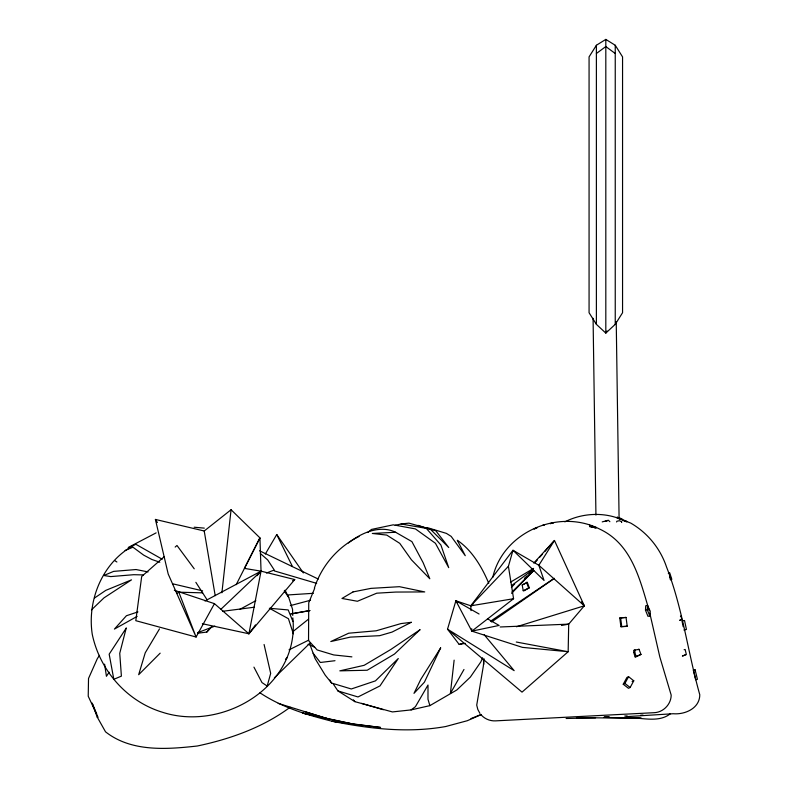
<?xml version="1.0" encoding="UTF-8"?>
<svg xmlns="http://www.w3.org/2000/svg" width="788" height="788" viewBox="0 0 788 788"><rect width="100%" height="100%" fill="white"/><g stroke="black" fill="none" stroke-linecap="round" stroke-linejoin="round"><path stroke-width="1.18" d="M290.132 707.25C262.926 727.423 230.224 739.085 197.305 746C166.603 749.437 131.271 752.126 105.523 731.816L97.259 717.129M645.48 610.217L645.707 605.805L647.519 605.401L650.258 611.242L649.785 615.93L647.963 616.334L645.48 610.217L647.293 609.813L647.519 605.401M483.99 658.689L483.359 666.008L476.72 705.112L477.814 709.456L479.941 713.396M454.134 660.147L450.391 693.46L463.984 669.465M221.901 592.783L231.071 509.738L259.932 537.869L261.045 571.162L248.919 633.779L202.368 623.732M602.219 521.892L608.346 520.228L609.873 521.705M633.71 652.434L634.054 650.248L635.098 649.992L634.754 652.178L636.182 656.65L635.138 656.906L633.71 652.434L634.754 652.178M292.821 617.881C299.982 685.846 223.112 731.845 162.643 712.313C127.006 701.576 99.899 670.627 92.275 634.419C86.818 599.274 103.366 560.485 135.822 544.262L162.2 559.214M616.63 522.001L616.817 521.262L619.417 520.701L621.771 521.794L621.584 522.533M465.216 643.343L459.197 644.456L447.535 629.169L455.878 600.791L471.835 631.139L513.579 598.713L508.408 566.306L512.998 550.27L538.834 565.282L584.322 605.805L568.7 624.135L561.48 625.475M591.847 526.601L596.181 527.477L595.935 528.216L593.325 527.251L593.571 526.512M594.447 527.596L596.181 527.477M589.532 525.842L589.7 525.35L592.172 526.177L592.202 527.428L589.739 526.591L589.532 525.842L592.005 526.67L592.202 527.428M589.739 526.591L589.7 525.35M492.746 577.476C502.921 532.008 558.741 508.122 599.599 529.043C632.035 544.203 639.895 579.673 649.243 610.749M314.363 588.193C321.524 565.833 337.885 546.764 359.023 536.49M482.601 657.813L480.847 661.881L470.367 677.079L456.843 689.963L429.874 705.634L411.08 709.909L392.414 711.928L354.925 701.665L337.924 690.918L333.255 683.964M314.658 588.37L308.738 602.81L308.532 640.565L317.16 649.942L333.748 654.946L351.901 656.867M236.193 584.676L259.932 537.869L244.418 568.384L261.045 571.162L294.742 579.554L248.919 633.779L214.454 603.657L174.325 590.281M623.239 684.24L626.913 677.473L628.578 676.675L633.769 680.812L630.134 687.51L628.469 688.308L623.239 684.24L624.904 683.442L628.578 676.675M214.454 603.657L196.094 637.019L135.802 620.688L141.692 576.481L164.308 556.604M606.987 330.97L605.814 333.097L596.388 324.341L589.069 312.728L589.069 56.884L596.388 45.261L605.814 39.4L615.241 45.261L622.559 56.884L622.559 312.728L615.241 324.341L605.814 333.097L605.814 39.4M265.32 554.053L276.746 534.53L303.37 572.935M159.491 628.913L145.238 652.809L138.668 674.705L160.161 653.163M109.118 672.194L106.429 676.291L104.597 664.136M99.524 655.36L97.338 658.63L88.522 678.458L88.226 696.237L98.037 717.287M248.919 633.779L255.489 624.904M534.983 562.642L537.426 559.874M539.859 557.106L542.292 554.328M544.735 551.561L554.476 540.479L584.322 605.805L516.495 626.755M197.63 633.256L206.83 632.065L211.686 626.608M256.996 575.713L261.045 571.162L204.978 600.948M206.83 632.065L211.42 626.952M511.392 587.493L514.712 583.878M533.762 563.085L554.476 540.479L538.834 565.282L544.055 580.47L512.998 550.27L470.8 605.805L470.997 610.631M508.408 566.306L470.8 605.805L455.878 600.791L457.454 602.682M511.579 593.354L533.722 570.542M512.003 591.965L533.643 570.443M274.391 677.779L310.492 642.644M91.477 609.873L103.996 597.856L131.498 579.86L105.819 590.35L94.521 598.013M221.083 609.104L261.045 571.162M285.483 659.201L287.265 657.556M524.434 578.333L527.133 575.89M528.935 574.255L533.437 570.177M175.172 547.059L176.975 545.473L194.232 568.808M670.322 713.77C656.68 724.527 636.95 715.396 621.397 718.39M367.809 532.491L371.483 529.428L393.232 524.828L415.394 528.896L435.429 543.287L448.717 567.655L440.906 545.03L426.318 528.374L401.082 523.981L395.192 525.33M293.205 631.365L308.512 619.141M176.778 593.541L178.827 592.182L196.094 637.019L168.199 574.019L155.403 519.43L204.22 530.994L231.071 509.738M511.451 585.681L532.964 569.655M411.08 709.909L415.424 706.688L428.002 685.038L427.983 699.232L429.874 705.634M596.388 53.495L605.814 46.561L615.241 53.495M491.554 621.998L554.25 578.481M490.461 621.259L554.24 578.313M522.208 584.991L527.32 582.362L529.309 587.818L524.02 590.793L523.212 590.695L522.208 584.991L527.32 582.362M472.889 604.554L470.8 605.805L513.579 598.713M510.575 582.115L533.604 568.394M523.212 590.695L529.309 587.818M128.257 547.453L156.132 532.865M534.422 528.669L536.963 527.881L534.126 529.083M239.631 609.488L255.844 600.683M292.584 580.726L294.742 579.554M137.171 616.383L114.408 629.09L126.415 615.743L137.959 611.892M289.019 649.834L308.758 640.112M632.114 681.61L633.769 680.812M635.138 656.906L640.989 654.434L639.038 649.322L634.054 650.248M636.182 656.65L640.989 654.434M564.848 521.863C581.692 513.244 602.781 511.875 620.353 519.056M542.873 525.182L544.301 524.936L543.405 525.133M481.438 714.529L467.274 720.725L445.693 726.526C407.938 733.293 369.257 728.801 331.984 721.227C306.896 714.923 281.69 707.299 259.971 692.819M681.256 619.644L679.67 620.323L681.807 619.516L680.999 616.058L680.438 616.186M685.324 654.818L682.388 656.069L686.358 654.582L685.156 649.489L684.112 649.726M125.075 550.507L132.936 547.197L143.672 555.126L151.877 559.49L159.816 562.248M470.948 718.607L481.163 714.44M266.393 573.034L274.283 570.019L267.693 559.913L260.365 553.511M197.63 632.675L214.878 626.135M668.313 573.319L669.692 572.807L671.829 579.318L670.44 579.83L669.623 576.708M619.762 617.979L626.046 617.437L627.199 626.155L626.361 626.421L620.914 626.696L619.762 617.979L626.046 617.437M620.914 626.696L627.199 626.155M459.197 644.456L462.704 643.372M290.348 605.637L310.531 600.239M638.004 649.578L639.038 649.322M682.388 620.767L684.536 620.52L686.437 629.445L683.915 630.036M471.736 628.725L471.835 631.139L499.099 625.436L487.506 618.816M605.253 521.311L607.272 520.917M290.565 614.029L309.842 610.601M291.737 613.734L309.832 610.562M222.512 611.301L254.238 607.233M335.008 660.708L320.332 662.481L313.122 653.222M401.082 523.981L408.942 523.134L435.784 530.738L448.746 547.522L430.622 529.447L417.995 525.34M553.471 523.025L550.054 523.646L552.654 522.897M287.778 594.96L313.338 593.305M395.606 532.255L372.31 533.466L386.741 535.082L399.752 543.346L411.444 559.825L429.805 578.756L423.156 562.711L411.897 541.602L395.606 532.255A73.491 44.67 -59.9 0 0 348.385 543.001M624.736 716.056L627.179 715.918M640.605 715.218L643.047 715.08M626.233 716.666L673.169 713.731C685.018 714.775 699.813 708.313 699.774 694.72C687.816 652.356 682.644 608.149 666.53 566.996C660.314 548.478 647.608 532.855 630.695 523.074L623.791 520.356M500.163 626.982L568.7 624.135L568.158 651.725L522.02 692.13L447.535 629.169L514.16 670.647L484.226 634.773M604.396 716.853L609.163 716.676M576.481 717.592L581.357 717.474M566.129 718.498L595.541 717.819M576.461 717.651L641.324 718.242L603.785 717.385M143.357 574.925L133.753 574.698L110.763 576.589L103.839 575.506L113.63 571.379L136.009 569.537L148.075 571.911M178.827 592.182L202.664 592.852M269.358 608.267L288.211 609.932L292.949 621.565M194.153 527.221L204.309 528.127M516.288 642.023L568.158 651.725L522.434 647.372L471.835 631.139M172.759 583.819L202.634 590.862M361.554 703.369L383.362 709.722M274.244 570.886L316.668 583.366M427.047 527.556L446.432 533.397L451.16 536.382L465.265 555.698L457.296 540.263C472.022 550.221 481.961 567.084 488.747 583.268M314.727 647.303L310.147 645.037L315.052 658.522L325.208 675.158L331.571 683.038L351.29 688.978L375.443 680.871L398.285 658.522L380.003 685.895L357.998 696.956L337.924 690.918M304.542 711.564L327.906 718.804L353.851 724.221L380.594 727.452L331.984 721.227L353.851 724.221L302.858 713.179L327.906 718.804L278.194 703.379M308.069 644.308L310.383 645.027M589.907 526.098L592.369 526.936M591.955 526.285L594.566 527.251M621.466 519.292L626.874 521.41L626.716 521.912L622.382 520.218M259.548 550.792L318.283 579.062M270.422 608.838L288.447 618.718L293.343 633.828M455.878 600.791L479.074 614.01M114.615 560.544L116.9 561.992M624.904 683.442L630.134 687.51M481.36 715.14C484.925 718.991 490.205 721.138 495.445 720.872L654.168 712.687C663.299 712.382 671.179 704.216 671.179 695.085L659.812 656.906L649.785 613.113M353.349 699.813L354.925 701.665M284.241 590.961L288.733 597.452L292.545 609.291L292.742 615.428M581.652 601.815L584.322 605.805M155.403 519.43L157.393 522.523M195.857 582.332L207.126 599.865M329.748 680.044L331.571 683.038M253.943 667.131L261.971 682.566L267.191 686.062L270.678 673.356L264.088 644.486M285.049 590.222L288.733 597.452M276.746 534.53L292.456 566.533M96.717 714.017L92.137 703.063L97.259 717.307M647.293 609.813L649.785 615.93M526.512 582.253L528.502 587.72M682.014 621.121L683.196 626.696M204.22 530.994L215.203 595.669M620.599 617.713L621.742 626.43M483.369 659.507L483.862 664.254M616.236 321.74L619.092 518.543M593.078 318.283L595.935 515.086M615.241 45.261L615.241 324.341M596.388 45.261L596.388 324.341M126.208 628.125L119.746 653.321L121.391 676.124L113.827 679.315L109.168 654.188L126.208 628.125M617.211 517.214L617.004 517.795C624.165 521.449 624.864 519.243 617.211 517.214M440.64 647.923L424.397 682.201L413.986 693.351L420.792 679.364L440.64 647.923M419.955 629.789L394.502 654.04L367.198 670.233L339.805 670.854L364.135 665.318L390.72 649.548L419.955 629.789M352.994 591.926L341.982 598.456L357.417 601.264L376.743 593.187L395.763 592.064L424.742 591.926L399.467 586.686L370.951 588.37L352.994 591.926M411.297 622.313L392.06 632.075L379.668 635.68L350.325 637.108L330.802 641.55L348.69 633.207L376.181 630.794L400.974 623.584L411.297 622.313M695.085 669.77L693.322 670.224L695.666 679.749L697.429 679.295L695.085 669.77"/></g></svg>
